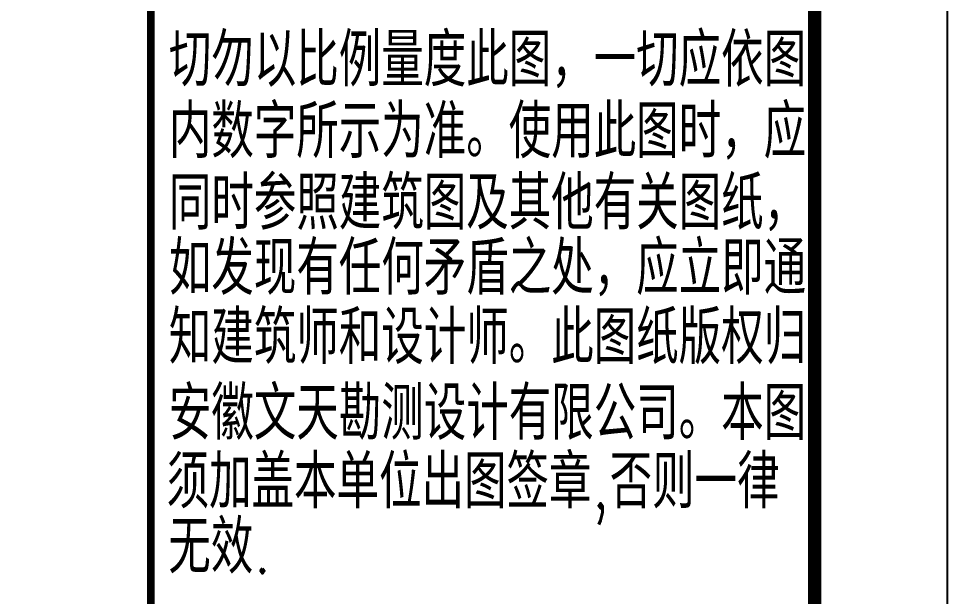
# Model space of a CAD drawing. Extents: x 14207793 to 14719554, y -1675802 to -1228715.
# Drawn here: x 14573246 to 14580242, y -1571807 to -1567457 of the extents above; entities that cross this region are included whole.
import ezdxf

# ---------------------------------------------------------------- set-up
doc = ezdxf.new("R2010")
doc.units = 0
doc.header["$LTSCALE"] = 500
doc.header["$MEASUREMENT"] = 0
doc.layers.get('0').update_dxf_attribs({"linetype": 'CONTINUOUS'})
doc.layers.add('PUB_TITLE', color=4, linetype='CONTINUOUS')
doc.styles.add('HZ', font='txt', dxfattribs={"width": 0.8, "bigfont": 'hztxt'})

msp = doc.modelspace()

# ---------------------------------------------------------------- linework, layer by layer
at = {"color": 4, "const_width": 59.39}
msp.add_lwpolyline([(14579242.5, -1587997.5), (14574242.5, -1587997.5), (14574242.5, -1555738.58), (14579242.5, -1555738.58)], close=True, dxfattribs=at)
at = {"layer": 'PUB_TITLE'}
msp.add_lwpolyline([(14520842.5, -1588997.5), (14580242.5, -1588997.5), (14580242.5, -1546997.5), (14520842.5, -1546997.5)], close=True, dxfattribs=at)
at = {"layer": 'PUB_TITLE', "const_width": 100}
msp.add_lwpolyline([(14523342.5, -1587997.5), (14579242.5, -1587997.5), (14579242.5, -1547997.5), (14523342.5, -1547997.5)], close=True, dxfattribs=at)

# ---------------------------------------------------------------- texts
at = {"layer": 'PUB_TITLE', "style": 'HZ', "width": 0.8}
for s, p in [('切勿以比例量度此图，一切应依图', (14574378.31, -1567967.94, 1907.24)), ('内数字所示为准。使用此图时，应', (14574378.31, -1568506.46, 1907.24)), ('同时参照建筑图及其他有关图纸，', (14574378.31, -1569044.97, 1907.24)), ('如发现有任何矛盾之处，应立即通', (14574378.31, -1569534.97, 1907.24)), ('知建筑师和设计师。此图纸版权归', (14574378.31, -1570057.32, 1907.24)), ('安徽文天勘测设计有限公司。本图', (14574378.31, -1570628.18, 1907.24)), ('须加盖本单位出图签章,否则一律', (14574361.25, -1571143.78, 1907.24)), ('无效.', (14574374.11, -1571633.78, 1907.24))]:
    msp.add_text(s, height=400, dxfattribs=at).set_placement(p)

doc.saveas('drawing.dxf')
